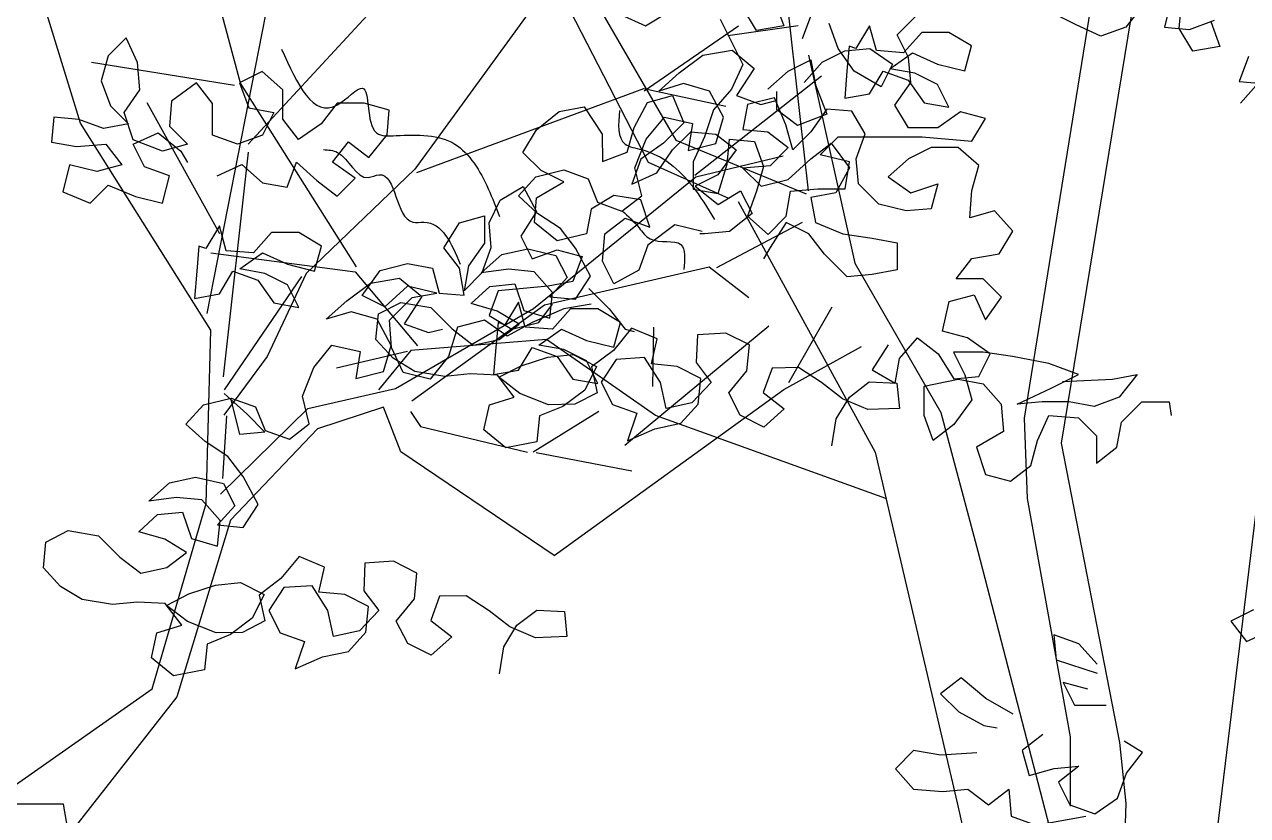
# Model space of a CAD drawing. Header units: metres. Extents: x 37 to 217, y 53 to 242.
# Drawn here: x 45.621 to 49.606, y 58.722 to 61.299 of the extents above; entities that cross this region are included whole.
import ezdxf

# ---------------------------------------------------------------- set-up
doc = ezdxf.new("R2010")
doc.units = ezdxf.units.M
doc.layers.add('DGPRO_Arboles existentes', color=7, linetype='Continuous')

# ---------------------------------------------------------------- blocks, each defined once
blk = doc.blocks.new('Celtis tala VISTA 250 gris')
at = {"color": 252}
for p, q in [((2389.254, 1075.3491), (2389.8661, 1076.9742)), ((2389.254, 1075.3491), (2389.8661, 1076.9742)), ((2389.2741, 1074.8525), (2389.1537, 1075.9269)), ((2389.2741, 1074.8525), (2389.1537, 1075.9269)), ((2390.2675, 1075.9089), (2389.9765, 1074.1121)), ((2390.2675, 1075.9089), (2389.9765, 1074.1121)), ((2390.3879, 1075.8095), (2390.0969, 1074.0309)), ((2390.3879, 1075.8095), (2390.0969, 1074.0309)), ((2387.423, 1075.2035), (2387.2966, 1075.6787)), ((2387.423, 1075.2035), (2387.2966, 1075.6787)), ((2394.1492, 1075.6579), (2393.5609, 1074.8499)), ((2394.1492, 1075.6579), (2393.5609, 1074.8499)), ((2392.8844, 1074.3796), (2393.1256, 1075.6086)), ((2392.8844, 1074.3796), (2393.1256, 1075.6086)), ((2388.5461, 1075.5289), (2388.8411, 1075.0185)), ((2388.5461, 1075.5289), (2388.8411, 1075.0185)), ((2388.7524, 1074.945), (2388.4803, 1075.4754)), ((2388.7524, 1074.945), (2388.4803, 1075.4754)), ((2393.0178, 1074.9309), (2393.5147, 1075.4677)), ((2393.0178, 1074.9309), (2393.5147, 1075.4677)), ((2392.4718, 1074.9993), (2392.3441, 1075.414)), ((2392.4718, 1074.9993), (2392.3441, 1075.414)), ((2389.2741, 1075.2949), (2389.4246, 1074.6177)), ((2389.2741, 1075.2949), (2389.4246, 1074.6177)), ((2394.308, 1075.1049), (2394.6163, 1075.3162)), ((2394.308, 1075.1049), (2394.6163, 1075.3162)), ((2394.5813, 1075.2852), (2394.8099, 1075.3171)), ((2394.5813, 1075.2852), (2394.8099, 1075.3171)), ((2387.4035, 1075.1962), (2386.9375, 1075.2711)), ((2387.4035, 1075.1962), (2386.9375, 1075.2711)), ((2387.8011, 1074.6053), (2387.423, 1075.2035)), ((2387.8011, 1074.6053), (2387.423, 1075.2035)), ((2394.4736, 1074.8298), (2394.8861, 1075.1534)), ((2394.4736, 1074.8298), (2394.8861, 1075.1534)), ((2393.5682, 1074.8389), (2394.3071, 1075.1123)), ((2393.5682, 1074.8389), (2394.3071, 1075.1123)), ((2394.3071, 1075.1123), (2394.5747, 1075.055)), ((2394.3071, 1075.1123), (2394.5747, 1075.055)), ((2392.9256, 1074.6387), (2392.6887, 1075.0661)), ((2392.9256, 1074.6387), (2392.6887, 1075.0661)), ((2388.8411, 1075.0185), (2389.2658, 1074.8431)), ((2388.8411, 1075.0185), (2389.2658, 1074.8431)), ((2392.8969, 1074.3248), (2392.4718, 1074.9993)), ((2392.8969, 1074.3248), (2392.4718, 1074.9993)), ((2389.0146, 1074.828), (2388.7524, 1074.945)), ((2389.0146, 1074.828), (2388.7524, 1074.945)), ((2392.9379, 1074.1729), (2393.0187, 1074.9047)), ((2392.9379, 1074.1729), (2393.0187, 1074.9047)), ((2394.4772, 1074.8243), (2394.761, 1074.8926)), ((2394.4772, 1074.8243), (2394.761, 1074.8926)), ((2389.045, 1074.8184), (2389.4913, 1074.0016)), ((2389.045, 1074.8184), (2389.4913, 1074.0016)), ((2393.5609, 1074.8499), (2393.2069, 1074.5095)), ((2393.5609, 1074.8499), (2393.2069, 1074.5095)), ((2393.9476, 1074.3957), (2394.4772, 1074.8243)), ((2393.9476, 1074.3957), (2394.4772, 1074.8243)), ((2394.5455, 1074.5286), (2394.8242, 1074.6767)), ((2394.5455, 1074.5286), (2394.8242, 1074.6767)), ((2387.3266, 1074.6512), (2387.797, 1074.589)), ((2387.3266, 1074.6512), (2387.797, 1074.589)), ((2389.4246, 1074.6177), (2389.7056, 1074.1302)), ((2389.4246, 1074.6177), (2389.7056, 1074.1302)), ((2387.797, 1074.589), (2387.9994, 1074.3478)), ((2387.797, 1074.589), (2387.9994, 1074.3478)), ((2392.9413, 1074.1305), (2393.1931, 1074.4993)), ((2392.9413, 1074.1305), (2393.1931, 1074.4993)), ((2393.2069, 1074.5095), (2393.0799, 1074.2395)), ((2393.2069, 1074.5095), (2393.0799, 1074.2395)), ((2393.9834, 1074.4075), (2394.5198, 1074.5314)), ((2393.9834, 1074.4075), (2394.5198, 1074.5314)), ((2394.5198, 1074.5314), (2394.6496, 1074.4308)), ((2394.5198, 1074.5314), (2394.6496, 1074.4308)), ((2393.4977, 1074.1347), (2393.9476, 1074.3957)), ((2393.4977, 1074.1347), (2393.9476, 1074.3957)), ((2393.5517, 1074.095), (2393.9834, 1074.4075)), ((2393.5517, 1074.095), (2393.9834, 1074.4075)), ((2394.7803, 1074.154), (2394.9215, 1074.401)), ((2394.7803, 1074.154), (2394.9215, 1074.401)), ((2388.4198, 1074.3687), (2387.9782, 1074.3329)), ((2388.4198, 1074.3687), (2387.9782, 1074.3329)), ((2388.7757, 1074.1206), (2388.4198, 1074.3687)), ((2388.7757, 1074.1206), (2388.4198, 1074.3687)), ((2394.2452, 1073.9505), (2394.7145, 1074.3385)), ((2394.2452, 1073.9505), (2394.7145, 1074.3385)), ((2394.3366, 1074.1413), (2394.3401, 1074.335)), ((2394.3366, 1074.1413), (2394.3401, 1074.335)), ((2387.9667, 1074.3298), (2387.7354, 1074.275)), ((2387.9667, 1074.3298), (2387.7354, 1074.275)), ((2387.9782, 1074.3329), (2387.8723, 1074.2045)), ((2387.9782, 1074.3329), (2387.8723, 1074.2045)), ((2392.8812, 1073.7598), (2392.8969, 1074.3248)), ((2392.8812, 1073.7598), (2392.8969, 1074.3248)), ((2394.7631, 1074.1309), (2395.0164, 1074.2712)), ((2394.7631, 1074.1309), (2395.0164, 1074.2712)), ((2393.0799, 1074.2395), (2392.9384, 1074.0481)), ((2393.0799, 1074.2395), (2392.9384, 1074.0481)), ((2389.526, 1073.8509), (2388.7757, 1074.1206)), ((2389.526, 1073.8509), (2388.7757, 1074.1206)), ((2389.7056, 1074.1302), (2389.826, 1073.6787)), ((2389.7056, 1074.1302), (2389.826, 1073.6787)), ((2389.9765, 1074.1121), (2389.9865, 1073.8503)), ((2389.9765, 1074.1121), (2389.9865, 1073.8503)), ((2393.2121, 1074.0691), (2393.4977, 1074.1347)), ((2393.2121, 1074.0691), (2393.4977, 1074.1347)), ((2394.0155, 1073.5906), (2394.7631, 1074.1309)), ((2394.0155, 1073.5906), (2394.7631, 1074.1309)), ((2392.9282, 1073.7907), (2393.2121, 1074.0691)), ((2392.9282, 1073.7907), (2393.2121, 1074.0691)), ((2393.4589, 1074.0734), (2393.2439, 1074.0029)), ((2393.4589, 1074.0734), (2393.2439, 1074.0029)), ((2393.5151, 1073.9282), (2393.4589, 1074.0734)), ((2393.5151, 1073.9282), (2393.4589, 1074.0734)), ((2393.5469, 1074.0601), (2393.5797, 1074.0104)), ((2393.5469, 1074.0601), (2393.5797, 1074.0104)), ((2393.9471, 1073.9279), (2394.1606, 1074.0608)), ((2393.9471, 1073.9279), (2394.1606, 1074.0608)), ((2390.0969, 1074.0309), (2390.2876, 1073.0558)), ((2390.0969, 1074.0309), (2390.2876, 1073.0558)), ((2390.761, 1074.0478), (2390.5682, 1072.462)), ((2390.761, 1074.0478), (2390.5682, 1072.462)), ((2392.9359, 1073.8409), (2392.9481, 1074.0455)), ((2392.9359, 1073.8409), (2392.9481, 1074.0455)), ((2389.4913, 1074.0016), (2389.7581, 1072.8592)), ((2389.4913, 1074.0016), (2389.7581, 1072.8592)), ((2393.2439, 1074.0029), (2392.9608, 1073.7052)), ((2393.2439, 1074.0029), (2392.9608, 1073.7052)), ((2393.5797, 1074.0104), (2393.9279, 1073.9271)), ((2393.5797, 1074.0104), (2393.9279, 1073.9271)), ((2394.0155, 1073.5906), (2393.5151, 1073.9282)), ((2394.0155, 1073.5906), (2393.5151, 1073.9282)), ((2393.9563, 1073.926), (2394.2688, 1073.8667)), ((2393.9563, 1073.926), (2394.2688, 1073.8667)), ((2389.9865, 1073.8503), (2390.127, 1073.0738)), ((2389.9865, 1073.8503), (2390.127, 1073.0738)), ((2392.7049, 1073.1561), (2392.8812, 1073.7598)), ((2392.7049, 1073.1561), (2392.8812, 1073.7598)), ((2392.9608, 1073.7052), (2392.7855, 1073.13)), ((2392.9608, 1073.7052), (2392.7855, 1073.13)), ((2389.826, 1073.6787), (2390.0668, 1072.7488)), ((2389.826, 1073.6787), (2390.0668, 1072.7488)), ((2392.1845, 1072.7905), (2392.7049, 1073.1561)), ((2392.1845, 1072.7905), (2392.7049, 1073.1561)), ((2392.7855, 1073.13), (2390.8723, 1070.6868)), ((2392.7855, 1073.13), (2390.8723, 1070.6868)), ((2390.127, 1073.0738), (2390.127, 1072.8481)), ((2390.127, 1073.0738), (2390.127, 1072.8481)), ((2390.2876, 1073.0558), (2390.3076, 1072.8571)), ((2390.2876, 1073.0558), (2390.3076, 1072.8571)), ((2389.7581, 1072.8592), (2390.0263, 1071.6902)), ((2389.7581, 1072.8592), (2390.0263, 1071.6902)), ((2390.3076, 1072.8571), (2390.2976, 1072.5411)), ((2390.3076, 1072.8571), (2390.2976, 1072.5411))]:
    blk.add_line(p, q, dxfattribs=at)
for points in [[(2394.8298, 1075.132), (2394.8888, 1075.1985), (2394.9627, 1075.2355), (2395.044, 1075.243), (2395.1179, 1075.1913), (2395.081, 1075.1174), (2394.9923, 1075.1691), (2394.9405, 1075.2429), (2394.9109, 1075.3241)], [(2394.7335, 1075.3979), (2394.7631, 1075.3166), (2394.6745, 1075.3018), (2394.6301, 1075.3756)], [(2390.4559, 1075.4752), (2390.4338, 1075.3865), (2390.5151, 1075.3792), (2390.5964, 1075.4088)], [(2390.7073, 1075.2907), (2390.6778, 1075.2094), (2390.7665, 1075.2021)], [(2390.4559, 1075.4752), (2390.4338, 1075.3865), (2390.5151, 1075.3792), (2390.5964, 1075.4088)], [(2390.7073, 1075.2907), (2390.6778, 1075.2094), (2390.7665, 1075.2021)], [(2396.2514, 1075.0644), (2396.3104, 1075.1309)], [(2396.1551, 1075.3303), (2396.1847, 1075.249), (2396.0961, 1075.2342), (2396.0517, 1075.308), (2396.059, 1075.3893)], [(2396.2514, 1075.0644), (2396.3104, 1075.1309)], [(2396.1551, 1075.3303), (2396.1847, 1075.249), (2396.0961, 1075.2342), (2396.0517, 1075.308), (2396.059, 1075.3893)], [(2394.2312, 1075.3531), (2394.3125, 1075.3162), (2394.3863, 1075.3606)], [(2394.5563, 1075.3386), (2394.6303, 1075.1909), (2394.5934, 1075.1096), (2394.5344, 1075.0431), (2394.5049, 1074.9544), (2394.468, 1074.8731), (2394.4681, 1074.7844), (2394.5494, 1074.7697), (2394.5789, 1074.8658), (2394.5862, 1074.9471), (2394.6675, 1074.9397), (2394.6971, 1074.8585), (2394.675, 1074.7772), (2394.6455, 1074.6959), (2394.7121, 1074.6369), (2394.7711, 1074.696), (2394.7858, 1074.7773), (2394.8745, 1074.7848), (2394.9631, 1074.7849), (2394.9778, 1074.8735), (2394.8817, 1074.8956), (2394.9408, 1074.9548), (2395.2141, 1074.955), (2395.3767, 1074.9404), (2395.4209, 1075.0143), (2395.3397, 1075.0364), (2395.2658, 1074.9846), (2395.1698, 1074.9845), (2395.1254, 1075.0584), (2395.177, 1075.1323), (2395.1696, 1075.2136), (2395.1326, 1075.2874), (2395.199, 1075.3539)], [(2394.2312, 1075.3531), (2394.3125, 1075.3162), (2394.3863, 1075.3606)], [(2394.5563, 1075.3386), (2394.6303, 1075.1909), (2394.5934, 1075.1096), (2394.5344, 1075.0431), (2394.5049, 1074.9544), (2394.468, 1074.8731), (2394.4681, 1074.7844), (2394.5494, 1074.7697), (2394.5789, 1074.8658), (2394.5862, 1074.9471), (2394.6675, 1074.9397), (2394.6971, 1074.8585), (2394.675, 1074.7772), (2394.6455, 1074.6959), (2394.7121, 1074.6369), (2394.7711, 1074.696), (2394.7858, 1074.7773), (2394.8745, 1074.7848), (2394.9631, 1074.7849), (2394.9778, 1074.8735), (2394.8817, 1074.8956), (2394.9408, 1074.9548), (2395.2141, 1074.955), (2395.3767, 1074.9404), (2395.4209, 1075.0143), (2395.3397, 1075.0364), (2395.2658, 1074.9846), (2395.1698, 1074.9845), (2395.1254, 1075.0584), (2395.177, 1075.1323), (2395.1696, 1075.2136), (2395.1326, 1075.2874), (2395.199, 1075.3539)], [(2390.3599, 1075.4529), (2390.3083, 1075.3864), (2390.227, 1075.3568), (2390.1457, 1075.3937), (2390.0718, 1075.4305), (2390.153, 1075.4897), (2390.2343, 1075.4972), (2390.3155, 1075.5268), (2390.3894, 1075.4825), (2390.4042, 1075.4752)], [(2390.3599, 1075.4529), (2390.3083, 1075.3864), (2390.227, 1075.3568), (2390.1457, 1075.3937), (2390.0718, 1075.4305), (2390.153, 1075.4897), (2390.2343, 1075.4972), (2390.3155, 1075.5268), (2390.3894, 1075.4825), (2390.4042, 1075.4752)], [(2394.9765, 1075.2504), (2394.9692, 1075.1691), (2394.9619, 1075.0805), (2395.0431, 1075.0953), (2395.0874, 1075.1692), (2395.1687, 1075.1398), (2395.2204, 1075.0659), (2395.3017, 1075.0512), (2395.2647, 1075.1251), (2395.1908, 1075.1619), (2395.1095, 1075.1766), (2395.1833, 1075.2284), (2395.2646, 1075.1916), (2395.3533, 1075.1695), (2395.3754, 1075.2508), (2395.3015, 1075.295), (2395.2128, 1075.2949), (2395.1538, 1075.2284), (2395.0651, 1075.2357), (2395.0429, 1075.317), (2394.9986, 1075.243), (2394.9765, 1075.2504)], [(2394.9765, 1075.2504), (2394.9692, 1075.1691), (2394.9619, 1075.0805), (2395.0431, 1075.0953), (2395.0874, 1075.1692), (2395.1687, 1075.1398), (2395.2204, 1075.0659), (2395.3017, 1075.0512), (2395.2647, 1075.1251), (2395.1908, 1075.1619), (2395.1095, 1075.1766), (2395.1833, 1075.2284), (2395.2646, 1075.1916), (2395.3533, 1075.1695), (2395.3754, 1075.2508), (2395.3015, 1075.295), (2395.2128, 1075.2949), (2395.1538, 1075.2284), (2395.0651, 1075.2357), (2395.0429, 1075.317), (2394.9986, 1075.243), (2394.9765, 1075.2504)], [(2392.9167, 1074.8273), (2392.9979, 1074.8643), (2393.0644, 1074.8053), (2393.1457, 1074.7906), (2393.1752, 1074.8719), (2393.2417, 1074.8128), (2393.3083, 1074.7612), (2393.3673, 1074.8204), (2393.2934, 1074.872), (2393.345, 1074.9385), (2393.4116, 1074.8869), (2393.4706, 1074.9608), (2393.4779, 1075.0421), (2393.3966, 1075.0642), (2393.308, 1075.0641), (2393.2563, 1074.9976), (2393.1825, 1074.9458), (2393.1307, 1075.0122), (2393.1306, 1075.1083), (2393.0641, 1075.1673), (2392.9903, 1075.1303), (2393.0199, 1075.0491), (2393.1012, 1075.0344), (2393.0643, 1074.9604), (2392.983, 1074.9308), (2392.9018, 1074.9603), (2392.9017, 1075.0637), (2392.8499, 1075.1302), (2392.7687, 1075.071), (2392.7614, 1074.9897), (2392.8205, 1074.9307), (2392.7393, 1074.9084), (2392.6432, 1074.9453), (2392.6136, 1075.0339), (2392.6652, 1075.1078), (2392.6577, 1075.1965), (2392.6207, 1075.2777), (2392.5617, 1075.2186), (2392.5396, 1075.1373), (2392.5692, 1075.056), (2392.6284, 1074.997), (2392.5471, 1074.9821), (2392.4658, 1075.0116), (2392.3846, 1075.0189), (2392.3772, 1074.9377), (2392.4585, 1074.9229), (2392.5546, 1074.9304), (2392.6063, 1074.864), (2392.5251, 1074.8417), (2392.4364, 1074.8638), (2392.4143, 1074.7752), (2392.503, 1074.7383), (2392.5621, 1074.7975), (2392.6508, 1074.7606), (2392.7394, 1074.7385), (2392.7615, 1074.8272), (2392.6802, 1074.8567), (2392.6432, 1074.9305), (2392.7244, 1074.9675), (2392.7984, 1074.9085), (2392.8206, 1074.8716)], [(2392.9167, 1074.8273), (2392.9979, 1074.8643), (2393.0644, 1074.8053), (2393.1457, 1074.7906), (2393.1752, 1074.8719), (2393.2417, 1074.8128), (2393.3083, 1074.7612), (2393.3673, 1074.8204), (2393.2934, 1074.872), (2393.345, 1074.9385), (2393.4116, 1074.8869), (2393.4706, 1074.9608), (2393.4779, 1075.0421), (2393.3966, 1075.0642), (2393.308, 1075.0641), (2393.2563, 1074.9976), (2393.1825, 1074.9458), (2393.1307, 1075.0122), (2393.1306, 1075.1083), (2393.0641, 1075.1673), (2392.9903, 1075.1303), (2393.0199, 1075.0491), (2393.1012, 1075.0344), (2393.0643, 1074.9604), (2392.983, 1074.9308), (2392.9018, 1074.9603), (2392.9017, 1075.0637), (2392.8499, 1075.1302), (2392.7687, 1075.071), (2392.7614, 1074.9897), (2392.8205, 1074.9307), (2392.7393, 1074.9084), (2392.6432, 1074.9453), (2392.6136, 1075.0339), (2392.6652, 1075.1078), (2392.6577, 1075.1965), (2392.6207, 1075.2777), (2392.5617, 1075.2186), (2392.5396, 1075.1373), (2392.5692, 1075.056), (2392.6284, 1074.997), (2392.5471, 1074.9821), (2392.4658, 1075.0116), (2392.3846, 1075.0189), (2392.3772, 1074.9377), (2392.4585, 1074.9229), (2392.5546, 1074.9304), (2392.6063, 1074.864), (2392.5251, 1074.8417), (2392.4364, 1074.8638), (2392.4143, 1074.7752), (2392.503, 1074.7383), (2392.5621, 1074.7975), (2392.6508, 1074.7606), (2392.7394, 1074.7385), (2392.7615, 1074.8272), (2392.6802, 1074.8567), (2392.6432, 1074.9305), (2392.7244, 1074.9675), (2392.7984, 1074.9085), (2392.8206, 1074.8716)], [(2394.9199, 1073.9481), (2394.9343, 1074.0359), (2394.9771, 1074.1066), (2395.0418, 1074.1562), (2395.1319, 1074.152), (2395.1401, 1074.0698), (2395.0376, 1074.0661), (2394.9544, 1074.101), (2394.886, 1074.1539), (2394.8114, 1074.2029), (2394.7252, 1074.2009), (2394.6966, 1074.1216), (2394.765, 1074.0687), (2394.698, 1074.0089), (2394.621, 1074.0477), (2394.5839, 1074.1203), (2394.643, 1074.1926), (2394.6512, 1074.2765), (2394.5743, 1074.3153), (2394.4819, 1074.3093), (2394.4777, 1074.2192), (2394.5273, 1074.1545), (2394.4642, 1074.0884), (2394.3797, 1074.07), (2394.3613, 1074.1545), (2394.31, 1074.2357), (2394.2176, 1074.2297), (2394.1687, 1074.1551), (2394.2058, 1074.0824), (2394.2851, 1074.0538), (2394.2542, 1073.9644), (2394.3433, 1074.0032), (2394.4277, 1074.0217), (2394.4846, 1074.0838), (2394.4928, 1074.1676), (2394.4159, 1074.2064), (2394.332, 1074.2146), (2394.3504, 1074.2961), (2394.2673, 1074.331), (2394.2081, 1074.2586), (2394.1371, 1074.205), (2394.1555, 1074.1206), (2394.0829, 1074.0834), (2393.9967, 1074.0814), (2393.9034, 1074.1185), (2393.835, 1074.1715), (2393.9076, 1074.2086), (2393.9944, 1074.2372), (2394.0766, 1074.2455), (2394.1535, 1074.2067), (2394.1147, 1074.1298), (2394.0437, 1074.0762), (2393.9672, 1074.0452), (2393.9589, 1073.9614), (2393.858, 1073.9413), (2393.7857, 1074.0005), (2393.8041, 1074.082), (2393.8846, 1074.1067), (2393.831, 1074.1777), (2393.741, 1074.182), (2393.6588, 1074.1737), (2393.5608, 1074.1905), (2393.4901, 1074.2332), (2393.4342, 1074.294), (2393.4424, 1074.3779), (2393.5151, 1074.415), (2393.613, 1074.3983), (2393.6831, 1074.3289), (2393.7515, 1074.276), (2393.8359, 1074.2944), (2393.9007, 1074.3441), (2393.83, 1074.3868), (2393.7445, 1074.4114), (2393.8053, 1074.4673), (2393.8875, 1074.4756), (2393.9161, 1074.3888), (2394.0016, 1074.3641), (2394.0098, 1074.448), (2393.95, 1074.515), (2393.8661, 1074.5232), (2393.7777, 1074.5111), (2393.8448, 1074.5709), (2393.9293, 1074.5893), (2394.021, 1074.5686), (2394.0581, 1074.496), (2394.0013, 1074.4338), (2394.0851, 1074.4256), (2394.1341, 1074.5003), (2394.0851, 1074.5917), (2394.0354, 1074.6564), (2393.9608, 1074.7054), (2393.8987, 1074.7622), (2393.9555, 1074.8244), (2394.0462, 1074.8468), (2394.1255, 1074.8182), (2394.1564, 1074.7416), (2394.2356, 1074.713), (2394.3004, 1074.7626), (2394.278, 1074.8534), (2394.3152, 1074.9467), (2394.3743, 1075.0191), (2394.466, 1074.9984), (2394.4516, 1074.9106), (2394.5423, 1074.933), (2394.567, 1075.0185), (2394.5219, 1075.1036), (2394.4364, 1075.1282), (2394.3559, 1075.1036), (2394.4229, 1075.1634), (2394.5002, 1075.221), (2394.5949, 1075.2371), (2394.6672, 1075.1779), (2394.6097, 1075.0891), (2394.6889, 1075.0606), (2394.7343, 1075.0717)], [(2394.9199, 1073.9481), (2394.9343, 1074.0359), (2394.9771, 1074.1066), (2395.0418, 1074.1562), (2395.1319, 1074.152), (2395.1401, 1074.0698), (2395.0376, 1074.0661), (2394.9544, 1074.101), (2394.886, 1074.1539), (2394.8114, 1074.2029), (2394.7252, 1074.2009), (2394.6966, 1074.1216), (2394.765, 1074.0687), (2394.698, 1074.0089), (2394.621, 1074.0477), (2394.5839, 1074.1203), (2394.643, 1074.1926), (2394.6512, 1074.2765), (2394.5743, 1074.3153), (2394.4819, 1074.3093), (2394.4777, 1074.2192), (2394.5273, 1074.1545), (2394.4642, 1074.0884), (2394.3797, 1074.07), (2394.3613, 1074.1545), (2394.31, 1074.2357), (2394.2176, 1074.2297), (2394.1687, 1074.1551), (2394.2058, 1074.0824), (2394.2851, 1074.0538), (2394.2542, 1073.9644), (2394.3433, 1074.0032), (2394.4277, 1074.0217), (2394.4846, 1074.0838), (2394.4928, 1074.1676), (2394.4159, 1074.2064), (2394.332, 1074.2146), (2394.3504, 1074.2961), (2394.2673, 1074.331), (2394.2081, 1074.2586), (2394.1371, 1074.205), (2394.1555, 1074.1206), (2394.0829, 1074.0834), (2393.9967, 1074.0814), (2393.9034, 1074.1185), (2393.835, 1074.1715), (2393.9076, 1074.2086), (2393.9944, 1074.2372), (2394.0766, 1074.2455), (2394.1535, 1074.2067), (2394.1147, 1074.1298), (2394.0437, 1074.0762), (2393.9672, 1074.0452), (2393.9589, 1073.9614), (2393.858, 1073.9413), (2393.7857, 1074.0005), (2393.8041, 1074.082), (2393.8846, 1074.1067), (2393.831, 1074.1777), (2393.741, 1074.182), (2393.6588, 1074.1737), (2393.5608, 1074.1905), (2393.4901, 1074.2332), (2393.4342, 1074.294), (2393.4424, 1074.3779), (2393.5151, 1074.415), (2393.613, 1074.3983), (2393.6831, 1074.3289), (2393.7515, 1074.276), (2393.8359, 1074.2944), (2393.9007, 1074.3441), (2393.83, 1074.3868), (2393.7445, 1074.4114), (2393.8053, 1074.4673), (2393.8875, 1074.4756), (2393.9161, 1074.3888), (2394.0016, 1074.3641), (2394.0098, 1074.448), (2393.95, 1074.515), (2393.8661, 1074.5232), (2393.7777, 1074.5111), (2393.8448, 1074.5709), (2393.9293, 1074.5893), (2394.021, 1074.5686), (2394.0581, 1074.496), (2394.0013, 1074.4338), (2394.0851, 1074.4256), (2394.1341, 1074.5003), (2394.0851, 1074.5917), (2394.0354, 1074.6564), (2393.9608, 1074.7054), (2393.8987, 1074.7622), (2393.9555, 1074.8244), (2394.0462, 1074.8468), (2394.1255, 1074.8182), (2394.1564, 1074.7416), (2394.2356, 1074.713), (2394.3004, 1074.7626), (2394.278, 1074.8534), (2394.3152, 1074.9467), (2394.3743, 1075.0191), (2394.466, 1074.9984), (2394.4516, 1074.9106), (2394.5423, 1074.933), (2394.567, 1075.0185), (2394.5219, 1075.1036), (2394.4364, 1075.1282), (2394.3559, 1075.1036), (2394.4229, 1075.1634), (2394.5002, 1075.221), (2394.5949, 1075.2371), (2394.6672, 1075.1779), (2394.6097, 1075.0891), (2394.6889, 1075.0606), (2394.7343, 1075.0717)], [(2394.7116, 1075.1097), (2394.7781, 1075.1689), (2394.8519, 1075.2059), (2394.8668, 1075.1246), (2394.9038, 1075.0286), (2394.8078, 1074.9916), (2394.7412, 1075.0432), (2394.7412, 1075.1023)], [(2394.7116, 1075.1097), (2394.7781, 1075.1689), (2394.8519, 1075.2059), (2394.8668, 1075.1246), (2394.9038, 1075.0286), (2394.8078, 1074.9916), (2394.7412, 1075.0432), (2394.7412, 1075.1023)], [(2388.9273, 1074.7202), (2388.8387, 1074.7423), (2388.7501, 1074.6758), (2388.7206, 1074.5945), (2388.6394, 1074.5501), (2388.6024, 1074.6239), (2388.6097, 1074.7126), (2388.6761, 1074.7643), (2388.7574, 1074.7349), (2388.7278, 1074.8235), (2388.6391, 1074.8382), (2388.5653, 1074.7938), (2388.5506, 1074.7125), (2388.4546, 1074.6903), (2388.3806, 1074.7493), (2388.3879, 1074.8306), (2388.4765, 1074.8824), (2388.4026, 1074.9192), (2388.3435, 1074.9783), (2388.3877, 1075.0522), (2388.4616, 1075.1114), (2388.5428, 1075.1262), (2388.602, 1075.0376), (2388.6021, 1074.949), (2388.6833, 1074.9786), (2388.7054, 1075.0599), (2388.7497, 1075.1412), (2388.8309, 1075.1634), (2388.8679, 1075.0748), (2388.8015, 1075.0083), (2388.7277, 1074.9565), (2388.6982, 1074.8752), (2388.7794, 1074.9122), (2388.8311, 1074.9861), (2388.8901, 1075.0453), (2388.9714, 1075.038), (2389.0379, 1074.9863), (2388.9789, 1074.905), (2388.905, 1074.868), (2388.979, 1074.8089), (2389.0528, 1074.8533), (2389.0898, 1074.7795), (2389.016, 1074.7203), (2388.9347, 1074.7129), (2388.92, 1074.7129)], [(2389.5335, 1074.3514), (2389.4818, 1074.2701), (2389.5558, 1074.2258), (2389.5705, 1074.3071), (2389.6295, 1074.3737), (2389.696, 1074.322), (2389.7478, 1074.2408), (2389.8291, 1074.2483), (2389.866, 1074.3222), (2389.792, 1074.3738), (2389.7107, 1074.3959), (2389.7328, 1074.492), (2389.8141, 1074.5142), (2389.8511, 1074.433), (2389.9027, 1074.5069), (2389.8436, 1074.5659), (2389.7549, 1074.5659), (2389.8066, 1074.6324), (2389.8952, 1074.6473), (2389.9395, 1074.7212), (2389.8803, 1074.7876), (2389.7991, 1074.7654), (2389.8064, 1074.854), (2389.8285, 1074.9353), (2389.7619, 1074.9944), (2389.6733, 1074.9943), (2389.5994, 1074.9573), (2389.533, 1074.8981), (2389.6069, 1074.8465), (2389.6955, 1074.8761), (2389.6734, 1074.7948), (2389.5922, 1074.7873), (2389.5035, 1074.8094), (2389.437, 1074.8759), (2389.4295, 1074.9571), (2389.459, 1075.0384), (2389.4146, 1075.1122), (2389.3333, 1075.1196), (2389.2817, 1075.0456), (2389.2226, 1074.9865), (2389.2004, 1075.0677), (2389.1634, 1075.1563), (2389.0747, 1075.1341), (2389.06, 1075.0528), (2389.1413, 1075.0455), (2389.2078, 1074.9939), (2389.1488, 1074.9347), (2389.0601, 1074.9272), (2389.1193, 1074.8682), (2389.2079, 1074.8904), (2389.2817, 1074.957), (2389.3482, 1075.0088), (2389.4074, 1074.9275), (2389.3631, 1074.8462), (2389.2819, 1074.8314), (2389.2967, 1074.7501), (2389.3854, 1074.7133), (2389.4814, 1074.6986), (2389.5627, 1074.6839), (2389.5628, 1074.5952), (2389.4816, 1074.5804), (2389.4003, 1074.5729), (2389.3264, 1074.6467), (2389.2746, 1074.7132), (2389.2007, 1074.75), (2389.149, 1074.6687), (2389.1269, 1074.6318)], [(2389.5335, 1074.3514), (2389.4818, 1074.2701), (2389.5558, 1074.2258), (2389.5705, 1074.3071), (2389.6295, 1074.3737), (2389.696, 1074.322), (2389.7478, 1074.2408), (2389.8291, 1074.2483), (2389.866, 1074.3222), (2389.792, 1074.3738), (2389.7107, 1074.3959), (2389.7328, 1074.492), (2389.8141, 1074.5142), (2389.8511, 1074.433), (2389.9027, 1074.5069), (2389.8436, 1074.5659), (2389.7549, 1074.5659), (2389.8066, 1074.6324), (2389.8952, 1074.6473), (2389.9395, 1074.7212), (2389.8803, 1074.7876), (2389.7991, 1074.7654), (2389.8064, 1074.854), (2389.8285, 1074.9353), (2389.7619, 1074.9944), (2389.6733, 1074.9943), (2389.5994, 1074.9573), (2389.533, 1074.8981), (2389.6069, 1074.8465), (2389.6955, 1074.8761), (2389.6734, 1074.7948), (2389.5922, 1074.7873), (2389.5035, 1074.8094), (2389.437, 1074.8759), (2389.4295, 1074.9571), (2389.459, 1075.0384), (2389.4146, 1075.1122), (2389.3333, 1075.1196), (2389.2817, 1075.0456), (2389.2226, 1074.9865), (2389.2004, 1075.0677), (2389.1634, 1075.1563), (2389.0747, 1075.1341), (2389.06, 1075.0528), (2389.1413, 1075.0455), (2389.2078, 1074.9939), (2389.1488, 1074.9347), (2389.0601, 1074.9272), (2389.1193, 1074.8682), (2389.2079, 1074.8904), (2389.2817, 1074.957), (2389.3482, 1075.0088), (2389.4074, 1074.9275), (2389.3631, 1074.8462), (2389.2819, 1074.8314), (2389.2967, 1074.7501), (2389.3854, 1074.7133), (2389.4814, 1074.6986), (2389.5627, 1074.6839), (2389.5628, 1074.5952), (2389.4816, 1074.5804), (2389.4003, 1074.5729), (2389.3264, 1074.6467), (2389.2746, 1074.7132), (2389.2007, 1074.75), (2389.149, 1074.6687), (2389.1269, 1074.6318)], [(2388.5656, 1074.4835), (2388.4769, 1074.4687), (2388.3735, 1074.4242), (2388.2923, 1074.3798), (2388.2184, 1074.4315), (2388.1298, 1074.4092), (2388.1003, 1074.3132), (2388.0413, 1074.2392), (2387.9526, 1074.2613), (2387.9156, 1074.3425), (2387.9081, 1074.4312), (2387.9819, 1074.5051), (2388.0632, 1074.52), (2387.9671, 1074.5421), (2387.8933, 1074.4755), (2387.8194, 1074.5124), (2387.8784, 1074.5937), (2387.967, 1074.6159), (2388.0483, 1074.6012), (2388.0705, 1074.52), (2388.1518, 1074.5127), (2388.137, 1074.6013), (2388.0852, 1074.6678), (2388.1368, 1074.7491), (2388.2181, 1074.7713), (2388.2182, 1074.6827), (2388.1665, 1074.6087), (2388.1518, 1074.5275), (2388.2109, 1074.5866), (2388.2403, 1074.6679), (2388.2329, 1074.7492), (2388.2697, 1074.8231), (2388.3436, 1074.8675), (2388.388, 1074.7862), (2388.3363, 1074.7049), (2388.3733, 1074.6311), (2388.4546, 1074.6607), (2388.5359, 1074.6386), (2388.5064, 1074.5573), (2388.4251, 1074.5425), (2388.2626, 1074.5276), (2388.2331, 1074.4463), (2388.3071, 1074.402), (2388.3957, 1074.4242), (2388.44, 1074.4834)], [(2388.5656, 1074.4835), (2388.4769, 1074.4687), (2388.3735, 1074.4242), (2388.2923, 1074.3798), (2388.2184, 1074.4315), (2388.1298, 1074.4092), (2388.1003, 1074.3132), (2388.0413, 1074.2392), (2387.9526, 1074.2613), (2387.9156, 1074.3425), (2387.9081, 1074.4312), (2387.9819, 1074.5051), (2388.0632, 1074.52), (2387.9671, 1074.5421), (2387.8933, 1074.4755), (2387.8194, 1074.5124), (2387.8784, 1074.5937), (2387.967, 1074.6159), (2388.0483, 1074.6012), (2388.0705, 1074.52), (2388.1518, 1074.5127), (2388.137, 1074.6013), (2388.0852, 1074.6678), (2388.1368, 1074.7491), (2388.2181, 1074.7713), (2388.2182, 1074.6827), (2388.1665, 1074.6087), (2388.1518, 1074.5275), (2388.2109, 1074.5866), (2388.2403, 1074.6679), (2388.2329, 1074.7492), (2388.2697, 1074.8231), (2388.3436, 1074.8675), (2388.388, 1074.7862), (2388.3363, 1074.7049), (2388.3733, 1074.6311), (2388.4546, 1074.6607), (2388.5359, 1074.6386), (2388.5064, 1074.5573), (2388.4251, 1074.5425), (2388.2626, 1074.5276), (2388.2331, 1074.4463), (2388.3071, 1074.402), (2388.3957, 1074.4242), (2388.44, 1074.4834)], [(2392.8578, 1074.5983), (2392.8504, 1074.517), (2392.8431, 1074.4283), (2392.9244, 1074.4432), (2392.9686, 1074.5171), (2393.0499, 1074.4876), (2393.1017, 1074.4138), (2393.183, 1074.3991), (2393.146, 1074.4729), (2393.0721, 1074.5098), (2392.9908, 1074.5245), (2393.0646, 1074.5763), (2393.1459, 1074.5394), (2393.2346, 1074.5173), (2393.2567, 1074.5986), (2393.1828, 1074.6429), (2393.0941, 1074.6428), (2393.0351, 1074.5763), (2392.9464, 1074.5836), (2392.9242, 1074.6648), (2392.8799, 1074.5909), (2392.8578, 1074.5983)], [(2392.8578, 1074.5983), (2392.8504, 1074.517), (2392.8431, 1074.4283), (2392.9244, 1074.4432), (2392.9686, 1074.5171), (2393.0499, 1074.4876), (2393.1017, 1074.4138), (2393.183, 1074.3991), (2393.146, 1074.4729), (2393.0721, 1074.5098), (2392.9908, 1074.5245), (2393.0646, 1074.5763), (2393.1459, 1074.5394), (2393.2346, 1074.5173), (2393.2567, 1074.5986), (2393.1828, 1074.6429), (2393.0941, 1074.6428), (2393.0351, 1074.5763), (2392.9464, 1074.5836), (2392.9242, 1074.6648), (2392.8799, 1074.5909), (2392.8578, 1074.5983)], [(2388.5581, 1074.5352), (2388.6247, 1074.4688), (2388.6765, 1074.4023), (2388.706, 1074.395)], [(2388.5581, 1074.5352), (2388.6247, 1074.4688), (2388.6765, 1074.4023), (2388.706, 1074.395)], [(2393.8368, 1073.2047), (2393.8512, 1073.2925), (2393.8939, 1073.3631), (2393.9587, 1073.4128), (2394.0488, 1073.4085), (2394.057, 1073.3264), (2393.9544, 1073.3227), (2393.8713, 1073.3576), (2393.8029, 1073.4105), (2393.7282, 1073.4594), (2393.6421, 1073.4575), (2393.6135, 1073.3782), (2393.6819, 1073.3253), (2393.6149, 1073.2655), (2393.5379, 1073.3042), (2393.5008, 1073.3769), (2393.5599, 1073.4492), (2393.5681, 1073.5331), (2393.4912, 1073.5718), (2393.3988, 1073.5659), (2393.3946, 1073.4758), (2393.4442, 1073.4111), (2393.3811, 1073.345), (2393.2966, 1073.3266), (2393.2782, 1073.411), (2393.2269, 1073.4922), (2393.1345, 1073.4863), (2393.0855, 1073.4117), (2393.1227, 1073.339), (2393.2019, 1073.3104), (2393.171, 1073.221), (2393.2601, 1073.2598), (2393.3446, 1073.2782), (2393.4015, 1073.3404), (2393.4097, 1073.4242), (2393.3328, 1073.463), (2393.2489, 1073.4712), (2393.2673, 1073.5527), (2393.1841, 1073.5876), (2393.125, 1073.5152), (2393.054, 1073.4616), (2393.0724, 1073.3771), (2392.9997, 1073.34), (2392.9136, 1073.338), (2392.8202, 1073.3751), (2392.7519, 1073.4281), (2392.8245, 1073.4652), (2392.9113, 1073.4938), (2392.9935, 1073.5021), (2393.0704, 1073.4633), (2393.0316, 1073.3863), (2392.9606, 1073.3327), (2392.884, 1073.3018), (2392.8758, 1073.218), (2392.7749, 1073.1979), (2392.7026, 1073.2571), (2392.721, 1073.3386), (2392.8015, 1073.3633), (2392.7479, 1073.4343), (2392.6578, 1073.4386), (2392.5756, 1073.4303), (2392.4777, 1073.4471), (2392.407, 1073.4898), (2392.3511, 1073.5506), (2392.3593, 1073.6344), (2392.4319, 1073.6716), (2392.5299, 1073.6549), (2392.5999, 1073.5855), (2392.6683, 1073.5326), (2392.7528, 1073.551), (2392.8176, 1073.6007), (2392.7469, 1073.6434), (2392.6614, 1073.668), (2392.7222, 1073.7239), (2392.8044, 1073.7322), (2392.833, 1073.6454), (2392.9185, 1073.6207), (2392.9267, 1073.7046), (2392.8669, 1073.7716), (2392.783, 1073.7798), (2392.6946, 1073.7676), (2392.7616, 1073.8275), (2392.8461, 1073.8459), (2392.9379, 1073.8252), (2392.975, 1073.7526), (2392.9182, 1073.6904), (2393.002, 1073.6822), (2393.051, 1073.7569), (2393.002, 1073.8482), (2392.9523, 1073.913), (2392.8777, 1073.962), (2392.8155, 1074.0188), (2392.8724, 1074.081), (2392.9631, 1074.1033), (2393.0424, 1074.0748), (2393.0733, 1073.9982), (2393.1525, 1073.9696), (2393.2173, 1074.0192), (2393.1949, 1074.11), (2393.232, 1074.2033), (2393.2912, 1074.2757), (2393.3829, 1074.255), (2393.3685, 1074.1672), (2393.4592, 1074.1896), (2393.4838, 1074.275), (2393.4388, 1074.3602), (2393.3533, 1074.3848), (2393.2728, 1074.3601), (2393.3398, 1074.42), (2393.4171, 1074.4775), (2393.5117, 1074.4937), (2393.5841, 1074.4345), (2393.5266, 1074.3457), (2393.6058, 1074.3171), (2393.6512, 1074.3283)], [(2393.8325, 1074.3498), (2393.8252, 1074.2686), (2393.8179, 1074.1799), (2393.8992, 1074.1947), (2393.9434, 1074.2687), (2394.0247, 1074.2392), (2394.0765, 1074.1654), (2394.1578, 1074.1507), (2394.1208, 1074.2245), (2394.0469, 1074.2614), (2393.9656, 1074.2761), (2394.0394, 1074.3279), (2394.1207, 1074.291), (2394.2094, 1074.2689), (2394.2315, 1074.3502), (2394.1576, 1074.3945), (2394.0689, 1074.3944), (2394.0099, 1074.3278), (2393.9212, 1074.3351), (2393.899, 1074.4164), (2393.8547, 1074.3425), (2393.8325, 1074.3498)], [(2395.6716, 1074.1576), (2395.8341, 1074.1652), (2395.9154, 1074.18), (2395.8564, 1074.1061), (2395.7751, 1074.0765), (2395.6938, 1074.0912), (2395.6052, 1074.0911), (2395.5239, 1074.0836), (2395.6347, 1074.1354), (2395.7233, 1074.1799), (2395.6272, 1074.2167), (2395.509, 1074.2388), (2395.413, 1074.2534), (2395.3169, 1074.2534), (2395.3539, 1074.1795), (2395.3762, 1074.0983), (2395.3171, 1074.017), (2395.2507, 1073.9652), (2395.2211, 1074.0464), (2395.221, 1074.1425), (2395.3318, 1074.1647), (2395.4131, 1074.15), (2395.4722, 1074.0836), (2395.4797, 1073.9949), (2395.3911, 1073.9431), (2395.4207, 1073.8545), (2395.502, 1073.8324), (2395.5684, 1073.8842), (2395.5905, 1073.9655), (2395.6274, 1074.0468), (2395.7234, 1074.0395), (2395.7826, 1073.9804), (2395.7827, 1073.8918), (2395.8491, 1073.9436), (2395.8638, 1074.0248), (2395.9303, 1074.0914), (2396.0189, 1074.0915), (2396.0263, 1074.0472)], [(2392.9395, 1074.1181), (2393.0134, 1074.0517), (2393.0726, 1073.9927), (2392.9913, 1073.9852), (2392.9616, 1074.1034)], [(2392.9395, 1074.1181), (2393.0134, 1074.0517), (2393.0726, 1073.9927), (2392.9913, 1073.9852), (2392.9616, 1074.1034)], [(2390.7237, 1073.4881), (2390.6499, 1073.4511), (2390.7016, 1073.3847), (2390.7829, 1073.4217)], [(2390.2141, 1073.3104), (2390.1549, 1073.3768), (2390.0737, 1073.4063), (2390.0811, 1073.325), (2390.2141, 1073.2808)], [(2390.2141, 1073.3104), (2390.1549, 1073.3768), (2390.0737, 1073.4063), (2390.0811, 1073.325), (2390.2141, 1073.2808)], [(2389.9409, 1073.1476), (2389.8522, 1073.1992), (2389.7709, 1073.2656), (2389.7044, 1073.2139), (2389.7636, 1073.1548), (2389.8449, 1073.1106), (2389.8892, 1073.1032)], [(2390.1846, 1073.2291), (2390.1033, 1073.2512), (2390.1404, 1073.1773), (2390.2438, 1073.1774)], [(2390.1846, 1073.2291), (2390.1033, 1073.2512), (2390.1404, 1073.1773), (2390.2438, 1073.1774)], [(2390.037, 1073.0812), (2389.9706, 1073.0294), (2389.9928, 1072.9482), (2390.0741, 1072.9704), (2390.1553, 1072.9779), (2390.0889, 1072.9261), (2390.1259, 1072.8522), (2390.2072, 1072.8228), (2390.281, 1072.8745), (2390.3105, 1072.9558), (2390.3621, 1073.0224), (2390.303, 1073.0593)], [(2390.037, 1073.0812), (2389.9706, 1073.0294), (2389.9928, 1072.9482), (2390.0741, 1072.9704), (2390.1553, 1072.9779), (2390.0889, 1072.9261), (2390.1259, 1072.8522), (2390.2072, 1072.8228), (2390.281, 1072.8745), (2390.3105, 1072.9558), (2390.3621, 1073.0224), (2390.303, 1073.0593)], [(2389.8228, 1073.0219), (2389.7046, 1073.0144), (2389.616, 1073.0291), (2389.5569, 1072.9699), (2389.6161, 1072.9035), (2389.7121, 1072.8962), (2389.7934, 1072.9036), (2389.8599, 1072.852), (2389.9264, 1072.9038), (2389.9338, 1072.8151), (2390.0151, 1072.7856), (2390.1776, 1072.8153)], [(2389.8228, 1073.0219), (2389.7046, 1073.0144), (2389.616, 1073.0291), (2389.5569, 1072.9699), (2389.6161, 1072.9035), (2389.7121, 1072.8962), (2389.7934, 1072.9036), (2389.8599, 1072.852), (2389.9264, 1072.9038), (2389.9338, 1072.8151), (2390.0151, 1072.7856), (2390.1776, 1072.8153)], [(2392.431, 1072.6992), (2392.4162, 1072.7805), (2392.2315, 1072.7803), (2392.1724, 1072.7137), (2392.1206, 1072.7802), (2392.1575, 1072.8615), (2392.0762, 1072.8688), (2391.9728, 1072.8687), (2391.9803, 1072.7874), (2392.0616, 1072.7654), (2392.1428, 1072.7876), (2392.1946, 1072.7138)]]:
    blk.add_lwpolyline(points, dxfattribs=at)
for points in [[(2393.1269, 1075.2406), (2393.3089, 1075.0587), (2393.3908, 1075.1132), (2393.4363, 1074.9677), (2393.5, 1074.9586), (2393.6911, 1074.9313), (2393.8003, 1074.7858), (2393.8367, 1074.6949)], [(2393.1269, 1075.2406), (2393.3089, 1075.0587), (2393.3908, 1075.1132), (2393.4363, 1074.9677), (2393.5, 1074.9586), (2393.6911, 1074.9313), (2393.8003, 1074.7858), (2393.8367, 1074.6949)], [(2394.228, 1075.0405), (2394.2462, 1074.9313), (2394.3008, 1074.9131), (2394.4646, 1074.7949), (2394.5374, 1074.6858)], [(2394.228, 1075.0405), (2394.2462, 1074.9313), (2394.3008, 1074.9131), (2394.4646, 1074.7949), (2394.5374, 1074.6858)], [(2393.2634, 1074.9131), (2393.3089, 1074.9041), (2393.409, 1074.8222), (2393.4454, 1074.8313), (2393.5546, 1074.6767), (2393.591, 1074.6767), (2393.7093, 1074.5403)], [(2393.2634, 1074.9131), (2393.3089, 1074.9041), (2393.409, 1074.8222), (2393.4454, 1074.8313), (2393.5546, 1074.6767), (2393.591, 1074.6767), (2393.7093, 1074.5403)], [(2394.2371, 1074.7131), (2394.2917, 1074.6585), (2394.3281, 1074.6221), (2394.4282, 1074.6039), (2394.4373, 1074.5221)], [(2394.2371, 1074.7131), (2394.2917, 1074.6585), (2394.3281, 1074.6221), (2394.4282, 1074.6039), (2394.4373, 1074.5221)]]:
    blk.add_spline(points, degree=3, dxfattribs=at)

msp = doc.modelspace()

# ---------------------------------------------------------------- block references
at = {"layer": 'DGPRO_Arboles existentes'}
for p in [(-2346.6683, -1014.0216), (-2341.0982, -1014.0958)]:
    msp.add_blockref('Celtis tala VISTA 250 gris', p, dxfattribs=at)

doc.saveas('drawing.dxf')
